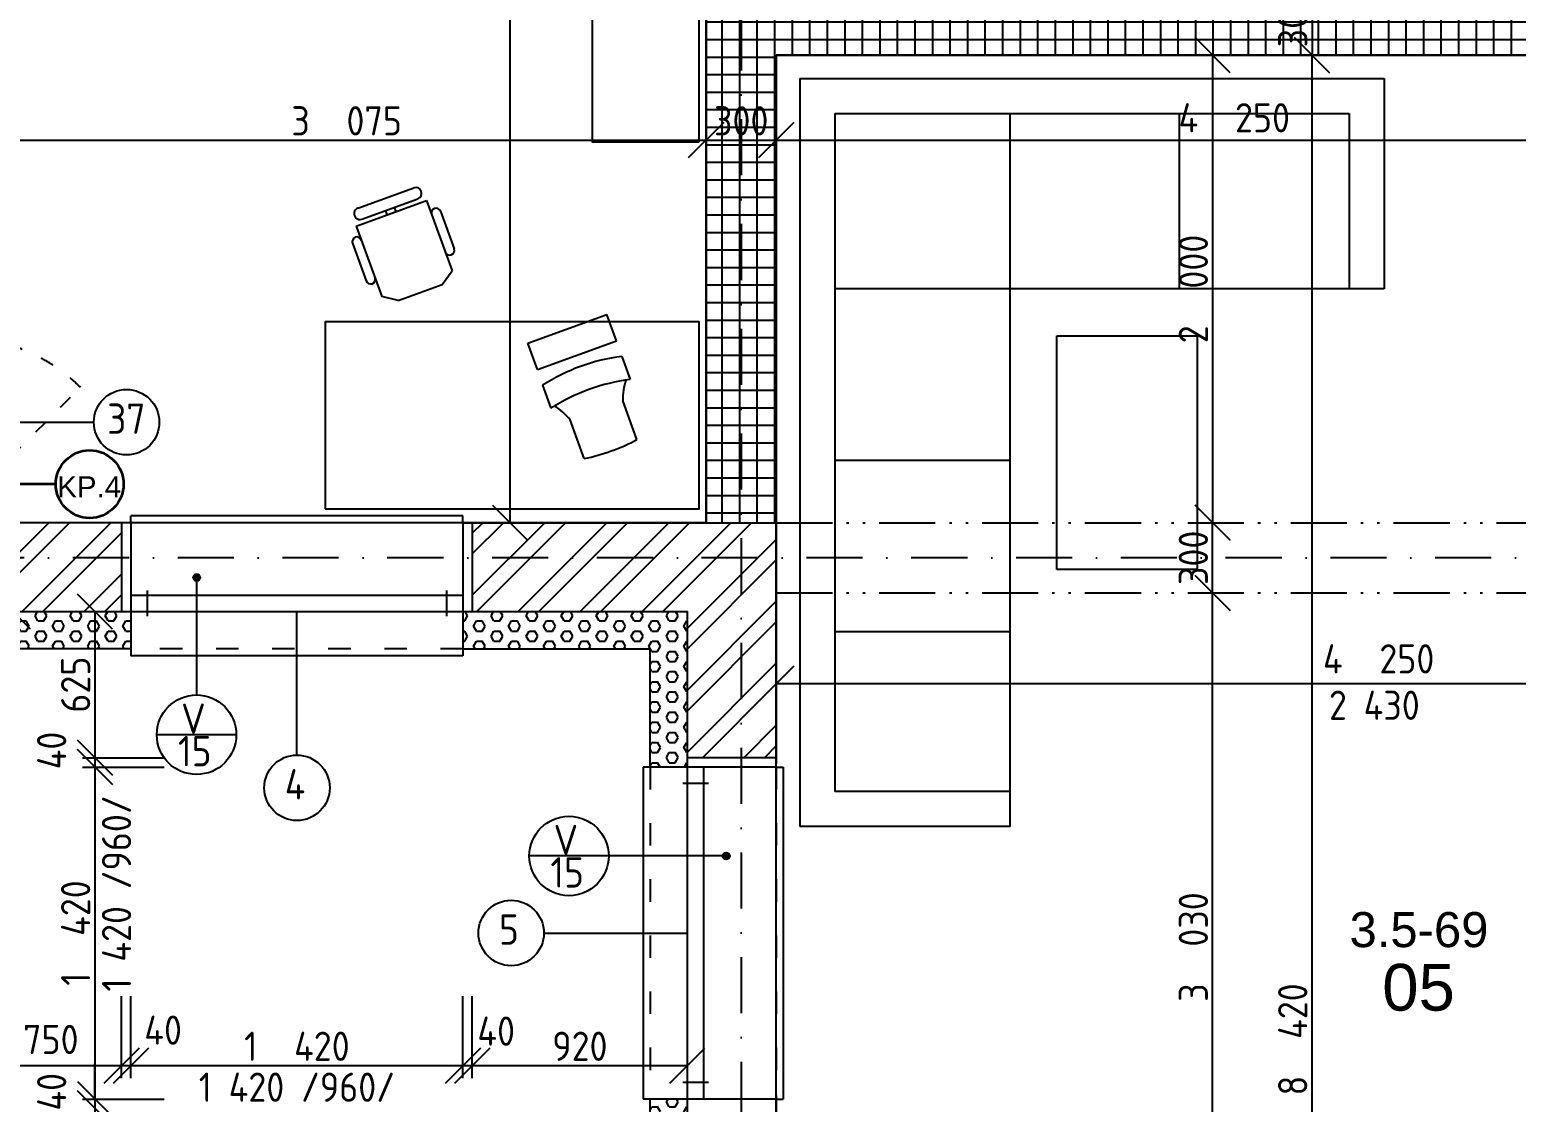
# Model space of a CAD drawing. Extents: x 4511820 to 5180432, y -1526536 to -944957.
# Drawn here: x 5139790 to 5146147, y -1125943 to -1121355 of the extents above; entities that cross this region are included whole.
import ezdxf

# ---------------------------------------------------------------- set-up
doc = ezdxf.new("R2010")
doc.units = 0
doc.header["$MEASUREMENT"] = 0
for name, pattern in [('ACAD_ISO03W100', [30, 12, -18]), ('ACAD_ISO12W100', [22, 12, -3, 0.5, -3, 0.5, -3]), ('BODKOCIARKOVANA_3', [5.6, 3, -1.3, 0, -1.3])]:
    doc.linetypes.add(name, pattern=pattern)
doc.layers.get('0').update_dxf_attribs({"linetype": 'CONTINUOUS'})
doc.layers.get('Defpoints').update_dxf_attribs({"color": 61, "linetype": 'CONTINUOUS'})
for name, color, linetype in [('KÓTY', 4, 'CONTINUOUS'), ('MÚRY', 1, 'CONTINUOUS'), ('OKNÁ', 143, 'CONTINUOUS'), ('osi', 253, 'CONTINUOUS'), ('Plochy', 41, 'CONTINUOUS'), ('POPIS', 7, 'CONTINUOUS'), ('TENKÁ', 7, 'CONTINUOUS'), ('ZARIADENIE', 47, 'CONTINUOUS'), ('ŠRAFY', 82, 'CONTINUOUS')]:
    doc.layers.add(name, color=color, linetype=linetype)
doc.layers.add('preklady', color=74, linetype='CONTINUOUS', lineweight=35)
doc.styles.add('ARIAL', font='arial.ttf')
doc.styles.add('STYLE1', font='isocp.shx')
doc.dimstyles.new('STANDARD-50', dxfattribs={"dimtxt": 125, "dimasz": 150, "dimexe": 10, "dimexo": 200, "dimgap": 20, "dimtad": 1, "dimdsep": 46, "dimlunit": 6, "dimtxsty": 'STYLE1', "dimblk1": 'OBLIQUE', "dimblk2": 'OBLIQUE', "dimsah": 1, "dimcen": 2.5, "dimse1": 1, "dimse2": 1, "dimadec": 0, "dimazin": 0, "dimtfac": 1, "dimtmove": 1, "dimatfit": 3, "dimldrblk": 'OBLIQUE', "dimfxl": 1, "dimtolj": 1, "dimtzin": 0, "dimarcsym": 0})
pattern_1 = [(45, (584112, 91563.12), (-132.5825215, 132.5825215), []), (45, (584200.39, 91563.12), (-132.5825215, 132.5825215), [])]

# ---------------------------------------------------------------- blocks, each defined once
blk = doc.blocks.new('_OBLIQUE')
at = {"color": 0, "linetype": 'ByBlock'}
blk.add_line((-0.5, -0.5), (0.5, 0.5), dxfattribs=at)
blk = doc.blocks.new('*D12574')
at = {"layer": 'Defpoints', "color": 0}
for p in [(5142602.5, -1123844.2), (5140068.5, -1124469.2), (5142602.5, -1124469.2)]:
    blk.add_point(p, dxfattribs=at)
at = {"layer": 'KÓTY', "color": 0, "lineweight": -2}
blk.add_line((5140068.5, -1123844.2), (5140068.5, -1124469.2), dxfattribs=at)
at = {"layer": 'KÓTY', "color": 0, "linetype": 'ByBlock', "lineweight": -2, "xscale": 150, "yscale": 150, "zscale": 150}
for p, rotation in [((5140068.5, -1123844.2), 90), ((5140068.5, -1124469.2), 270)]:
    blk.add_blockref('_OBLIQUE', p, dxfattribs=dict(at, rotation=rotation))
at = {"layer": 'KÓTY', "color": 0, "insert": (5139986, -1124156.7), "char_height": 125, "attachment_point": 5, "rotation": 90, "style": 'STYLE1'}
blk.add_mtext('\\A1;625', dxfattribs=at)
blk = doc.blocks.new('*D12575')
at = {"layer": 'Defpoints', "color": 0}
for p in [(5142602.5, -1124469.2), (5140068.5, -1124509.2), (5142602.5, -1124509.2)]:
    blk.add_point(p, dxfattribs=at)
at = {"layer": 'KÓTY', "color": 0, "lineweight": -2}
blk.add_line((5140068.5, -1124469.2), (5140068.5, -1124509.2), dxfattribs=at)
at = {"layer": 'KÓTY', "color": 0, "linetype": 'ByBlock', "lineweight": -2, "xscale": 150, "yscale": 150, "zscale": 150}
for p, rotation in [((5140068.5, -1124469.2), 90), ((5140068.5, -1124509.2), 270)]:
    blk.add_blockref('_OBLIQUE', p, dxfattribs=dict(at, rotation=rotation))
at = {"layer": 'KÓTY', "color": 0, "insert": (5139883.5, -1124438.4), "char_height": 125, "attachment_point": 5, "rotation": 90, "style": 'STYLE1'}
blk.add_mtext('\\A1;40', dxfattribs=at)
blk = doc.blocks.new('*D12576')
at = {"layer": 'Defpoints', "color": 0}
for p in [(5142602.5, -1124509.2), (5140068.5, -1125929.2), (5142602.5, -1125929.2)]:
    blk.add_point(p, dxfattribs=at)
at = {"layer": 'KÓTY', "color": 0, "lineweight": -2}
blk.add_line((5140068.5, -1124509.2), (5140068.5, -1125929.2), dxfattribs=at)
at = {"layer": 'KÓTY', "color": 0, "linetype": 'ByBlock', "lineweight": -2, "xscale": 150, "yscale": 150, "zscale": 150}
for p, rotation in [((5140068.5, -1124509.2), 90), ((5140068.5, -1125929.2), 270)]:
    blk.add_blockref('_OBLIQUE', p, dxfattribs=dict(at, rotation=rotation))
at = {"layer": 'KÓTY', "color": 0, "insert": (5139986, -1125219.2), "char_height": 125, "attachment_point": 5, "rotation": 90, "style": 'STYLE1'}
blk.add_mtext('\\A1;1ﾠ420', dxfattribs=at)
blk = doc.blocks.new('*D12577')
at = {"layer": 'Defpoints', "color": 0}
for p in [(5142602.5, -1125929.2), (5140068.5, -1125969.2), (5142602.5, -1125969.2)]:
    blk.add_point(p, dxfattribs=at)
at = {"layer": 'KÓTY', "color": 0, "lineweight": -2}
for p, q in [((5140068.5, -1125929.2), (5140068.5, -1125779.2)), ((5140068.5, -1125929.2), (5140068.5, -1125969.2)), ((5140068.5, -1125969.2), (5140068.5, -1126119.2))]:
    blk.add_line(p, q, dxfattribs=at)
at = {"layer": 'KÓTY', "color": 0, "linetype": 'ByBlock', "lineweight": -2, "xscale": 150, "yscale": 150, "zscale": 150}
for p, rotation in [((5140068.5, -1125929.2), 270), ((5140068.5, -1125969.2), 90)]:
    blk.add_blockref('_OBLIQUE', p, dxfattribs=dict(at, rotation=rotation))
at = {"layer": 'KÓTY', "color": 0, "insert": (5139883.5, -1125898.4), "char_height": 125, "attachment_point": 5, "rotation": 90, "style": 'STYLE1'}
blk.add_mtext('\\A1;40', dxfattribs=at)
blk = doc.blocks.new('*D12578')
at = {"layer": 'Defpoints', "color": 0}
for p in [(5142602.5, -1125969.2), (5140068.5, -1126969.2), (5142602.5, -1126969.2)]:
    blk.add_point(p, dxfattribs=at)
at = {"layer": 'KÓTY', "color": 0, "lineweight": -2}
blk.add_line((5140068.5, -1125969.2), (5140068.5, -1126969.2), dxfattribs=at)
at = {"layer": 'KÓTY', "color": 0, "linetype": 'ByBlock', "lineweight": -2, "xscale": 150, "yscale": 150, "zscale": 150}
for p, rotation in [((5140068.5, -1125969.2), 90), ((5140068.5, -1126969.2), 270)]:
    blk.add_blockref('_OBLIQUE', p, dxfattribs=dict(at, rotation=rotation))
at = {"layer": 'KÓTY', "color": 0, "insert": (5139986, -1126469.2), "char_height": 125, "attachment_point": 5, "rotation": 90, "style": 'STYLE1'}
blk.add_mtext('\\A1;1ﾠ000', dxfattribs=at)
blk = doc.blocks.new('*D12590')
at = {"layer": 'Defpoints', "color": 0}
for p in [(5139082.5, -1123844.2), (5139368.5, -1136554.2), (5142092.5, -1136554.2)]:
    blk.add_point(p, dxfattribs=at)
at = {"layer": 'KÓTY', "color": 0, "lineweight": -2}
blk.add_line((5139368.5, -1123844.2), (5139368.5, -1136554.2), dxfattribs=at)
at = {"layer": 'KÓTY', "color": 0, "linetype": 'ByBlock', "lineweight": -2, "xscale": 150, "yscale": 150, "zscale": 150}
for p, rotation in [((5139368.5, -1123844.2), 90), ((5139368.5, -1136554.2), 270)]:
    blk.add_blockref('_OBLIQUE', p, dxfattribs=dict(at, rotation=rotation))
at = {"layer": 'KÓTY', "color": 0, "insert": (5139286, -1130199.2), "char_height": 125, "attachment_point": 5, "rotation": 90, "style": 'STYLE1'}
blk.add_mtext('\\A1;12ﾠ710', dxfattribs=at)
blk = doc.blocks.new('*D12591')
at = {"layer": 'Defpoints', "color": 0}
for p in [(5142602.5, -1123844.2), (5139718.5, -1126969.2), (5142602.5, -1126969.2)]:
    blk.add_point(p, dxfattribs=at)
at = {"layer": 'KÓTY', "color": 0, "lineweight": -2}
blk.add_line((5139718.5, -1123844.2), (5139718.5, -1126969.2), dxfattribs=at)
at = {"layer": 'KÓTY', "color": 0, "linetype": 'ByBlock', "lineweight": -2, "xscale": 150, "yscale": 150, "zscale": 150}
for p, rotation in [((5139718.5, -1123844.2), 90), ((5139718.5, -1126969.2), 270)]:
    blk.add_blockref('_OBLIQUE', p, dxfattribs=dict(at, rotation=rotation))
at = {"layer": 'KÓTY', "color": 0, "insert": (5139636, -1125406.7), "char_height": 125, "attachment_point": 5, "rotation": 90, "style": 'STYLE1'}
blk.add_mtext('\\A1;3ﾠ125', dxfattribs=at)
blk = doc.blocks.new('*D12625')
at = {"layer": 'Defpoints', "color": 0}
for p in [(5109612.5, -1122298.2), (5142602.5, -1123738.2), (5142602.5, -1126486.1)]:
    blk.add_point(p, dxfattribs=at)
at = {"layer": 'KÓTY', "color": 0, "lineweight": -2}
blk.add_line((5109612.5, -1126486.1), (5142602.5, -1126486.1), dxfattribs=at)
at = {"layer": 'KÓTY', "color": 0, "linetype": 'ByBlock', "lineweight": -2, "xscale": 150, "yscale": 150, "zscale": 150, "rotation": 180}
blk.add_blockref('_OBLIQUE', (5109612.5, -1126486.1), dxfattribs=at)
at = {"layer": 'KÓTY', "color": 0, "linetype": 'ByBlock', "lineweight": -2, "xscale": 150, "yscale": 150, "zscale": 150}
blk.add_blockref('_OBLIQUE', (5142602.5, -1126486.1), dxfattribs=at)
at = {"layer": 'KÓTY', "color": 0, "insert": (5126107.5, -1126403.6), "char_height": 125, "attachment_point": 5, "style": 'STYLE1'}
blk.add_mtext('\\A1;32ﾠ990', dxfattribs=at)
blk = doc.blocks.new('*D12629')
at = {"layer": 'Defpoints', "color": 0}
for p in [(5139432.5, -1123548.2), (5142602.5, -1123738.2), (5142602.5, -1126136.1)]:
    blk.add_point(p, dxfattribs=at)
at = {"layer": 'KÓTY', "color": 0, "lineweight": -2}
blk.add_line((5139432.5, -1126136.1), (5142602.5, -1126136.1), dxfattribs=at)
at = {"layer": 'KÓTY', "color": 0, "linetype": 'ByBlock', "lineweight": -2, "xscale": 150, "yscale": 150, "zscale": 150, "rotation": 180}
blk.add_blockref('_OBLIQUE', (5139432.5, -1126136.1), dxfattribs=at)
at = {"layer": 'KÓTY', "color": 0, "linetype": 'ByBlock', "lineweight": -2, "xscale": 150, "yscale": 150, "zscale": 150}
blk.add_blockref('_OBLIQUE', (5142602.5, -1126136.1), dxfattribs=at)
at = {"layer": 'KÓTY', "color": 0, "insert": (5141017.5, -1126053.6), "char_height": 125, "attachment_point": 5, "style": 'STYLE1'}
blk.add_mtext('\\A1;3ﾠ170', dxfattribs=at)
blk = doc.blocks.new('*D12630')
at = {"layer": 'Defpoints', "color": 0}
for p in [(5139432.5, -1123548.2), (5140182.5, -1123548.2), (5140182.5, -1125786.1)]:
    blk.add_point(p, dxfattribs=at)
at = {"layer": 'KÓTY', "color": 0, "lineweight": -2}
blk.add_line((5139432.5, -1125786.1), (5140182.5, -1125786.1), dxfattribs=at)
at = {"layer": 'KÓTY', "color": 0, "linetype": 'ByBlock', "lineweight": -2, "xscale": 150, "yscale": 150, "zscale": 150, "rotation": 180}
blk.add_blockref('_OBLIQUE', (5139432.5, -1125786.1), dxfattribs=at)
at = {"layer": 'KÓTY', "color": 0, "linetype": 'ByBlock', "lineweight": -2, "xscale": 150, "yscale": 150, "zscale": 150}
blk.add_blockref('_OBLIQUE', (5140182.5, -1125786.1), dxfattribs=at)
at = {"layer": 'KÓTY', "color": 0, "insert": (5139880, -1125674.5), "char_height": 125, "attachment_point": 5, "style": 'STYLE1'}
blk.add_mtext('\\A1;750', dxfattribs=at)
blk = doc.blocks.new('*D12644')
at = {"layer": 'Defpoints', "color": 0}
for p in [(5140182.5, -1123844.2), (5140222.5, -1123844.2), (5140222.5, -1125786.1)]:
    blk.add_point(p, dxfattribs=at)
at = {"layer": 'KÓTY', "color": 0, "lineweight": -2}
blk.add_line((5140182.5, -1125786.1), (5140222.5, -1125786.1), dxfattribs=at)
at = {"layer": 'KÓTY', "color": 0, "linetype": 'ByBlock', "lineweight": -2, "xscale": 150, "yscale": 150, "zscale": 150, "rotation": 180}
blk.add_blockref('_OBLIQUE', (5140182.5, -1125786.1), dxfattribs=at)
at = {"layer": 'KÓTY', "color": 0, "linetype": 'ByBlock', "lineweight": -2, "xscale": 150, "yscale": 150, "zscale": 150}
blk.add_blockref('_OBLIQUE', (5140222.5, -1125786.1), dxfattribs=at)
at = {"layer": 'KÓTY', "color": 0, "insert": (5140360, -1125634.5), "char_height": 125, "attachment_point": 5, "style": 'STYLE1'}
blk.add_mtext('\\A1;40', dxfattribs=at)
blk = doc.blocks.new('*D12645')
at = {"layer": 'Defpoints', "color": 0}
for p in [(5140222.5, -1123844.2), (5141642.5, -1123844.2), (5141642.5, -1125786.1)]:
    blk.add_point(p, dxfattribs=at)
at = {"layer": 'KÓTY', "color": 0, "lineweight": -2}
blk.add_line((5140222.5, -1125786.1), (5141642.5, -1125786.1), dxfattribs=at)
at = {"layer": 'KÓTY', "color": 0, "linetype": 'ByBlock', "lineweight": -2, "xscale": 150, "yscale": 150, "zscale": 150, "rotation": 180}
blk.add_blockref('_OBLIQUE', (5140222.5, -1125786.1), dxfattribs=at)
at = {"layer": 'KÓTY', "color": 0, "linetype": 'ByBlock', "lineweight": -2, "xscale": 150, "yscale": 150, "zscale": 150}
blk.add_blockref('_OBLIQUE', (5141642.5, -1125786.1), dxfattribs=at)
at = {"layer": 'KÓTY', "color": 0, "insert": (5140932.5, -1125703.6), "char_height": 125, "attachment_point": 5, "style": 'STYLE1'}
blk.add_mtext('\\A1;1ﾠ420', dxfattribs=at)
blk = doc.blocks.new('*D12646')
at = {"layer": 'Defpoints', "color": 0}
for p in [(5141642.5, -1123844.2), (5141682.5, -1123844.2), (5141682.5, -1125786.1)]:
    blk.add_point(p, dxfattribs=at)
at = {"layer": 'KÓTY', "color": 0, "lineweight": -2}
blk.add_line((5141642.5, -1125786.1), (5141682.5, -1125786.1), dxfattribs=at)
at = {"layer": 'KÓTY', "color": 0, "linetype": 'ByBlock', "lineweight": -2, "xscale": 150, "yscale": 150, "zscale": 150, "rotation": 180}
blk.add_blockref('_OBLIQUE', (5141642.5, -1125786.1), dxfattribs=at)
at = {"layer": 'KÓTY', "color": 0, "linetype": 'ByBlock', "lineweight": -2, "xscale": 150, "yscale": 150, "zscale": 150}
blk.add_blockref('_OBLIQUE', (5141682.5, -1125786.1), dxfattribs=at)
at = {"layer": 'KÓTY', "color": 0, "insert": (5141784.5, -1125639), "char_height": 125, "attachment_point": 5, "style": 'STYLE1'}
blk.add_mtext('\\A1;40', dxfattribs=at)
blk = doc.blocks.new('*D12647')
at = {"layer": 'Defpoints', "color": 0}
for p in [(5141682.5, -1123844.2), (5142602.5, -1123844.2), (5142602.5, -1125786.1)]:
    blk.add_point(p, dxfattribs=at)
at = {"layer": 'KÓTY', "color": 0, "lineweight": -2}
blk.add_line((5141682.5, -1125786.1), (5142602.5, -1125786.1), dxfattribs=at)
at = {"layer": 'KÓTY', "color": 0, "linetype": 'ByBlock', "lineweight": -2, "xscale": 150, "yscale": 150, "zscale": 150, "rotation": 180}
blk.add_blockref('_OBLIQUE', (5141682.5, -1125786.1), dxfattribs=at)
at = {"layer": 'KÓTY', "color": 0, "linetype": 'ByBlock', "lineweight": -2, "xscale": 150, "yscale": 150, "zscale": 150}
blk.add_blockref('_OBLIQUE', (5142602.5, -1125786.1), dxfattribs=at)
at = {"layer": 'KÓTY', "color": 0, "insert": (5142142.5, -1125703.6), "char_height": 125, "attachment_point": 5, "style": 'STYLE1'}
blk.add_mtext('\\A1;920', dxfattribs=at)
blk = doc.blocks.new('sedacka rok 5')
at = {"layer": 'ZARIADENIE', "color": 30, "ltscale": 0.25}
for p, q in [((4452479, -1340180.2), (4452479, -1342480.2)), ((4452479, -1340180.2), (4453379, -1340180.2)), ((4453379, -1343380.2), (4453379, -1340180.2)), ((4452479, -1340330.2), (4453229, -1340330.2)), ((4453229, -1343230.2), (4453229, -1340330.2)), ((4452479, -1341013.5), (4453229, -1341013.5)), ((4452479, -1341746.9), (4453229, -1341746.9)), ((4450879, -1342480.2), (4452479, -1342480.2)), ((4450879, -1343380.2), (4450879, -1342480.2)), ((4451029, -1343230.2), (4451029, -1342480.2)), ((4451754, -1342480.2), (4451754, -1343230.2)), ((4452479, -1342480.2), (4453229, -1342480.2)), ((4452479, -1342480.2), (4452479, -1343230.2)), ((4453229, -1343230.2), (4451029, -1343230.2)), ((4453379, -1343380.2), (4450879, -1343380.2))]:
    blk.add_line(p, q, dxfattribs=at)
blk = doc.blocks.new('konf stol')
at = {"layer": 'ZARIADENIE', "color": 45, "ltscale": 0.25}
for p, q in [((4451679, -1342280.2), (4451679, -1341280.2)), ((4451679, -1341280.2), (4452279, -1341280.2)), ((4452279, -1341280.2), (4452279, -1342280.2)), ((4452279, -1342280.2), (4451679, -1342280.2))]:
    blk.add_line(p, q, dxfattribs=at)
blk = doc.blocks.new('*D17783')
at = {"layer": 'Defpoints', "color": 0}
for p in [(5142682.5, -1121827.5), (5139607.5, -1122214.2), (5142682.5, -1122214.2)]:
    blk.add_point(p, dxfattribs=at)
at = {"layer": 'KÓTY', "color": 0, "lineweight": -2}
blk.add_line((5139607.5, -1121827.5), (5142682.5, -1121827.5), dxfattribs=at)
at = {"layer": 'KÓTY', "color": 0, "linetype": 'ByBlock', "lineweight": -2, "xscale": 150, "yscale": 150, "zscale": 150, "rotation": 180}
blk.add_blockref('_OBLIQUE', (5139607.5, -1121827.5), dxfattribs=at)
at = {"layer": 'KÓTY', "color": 0, "linetype": 'ByBlock', "lineweight": -2, "xscale": 150, "yscale": 150, "zscale": 150}
blk.add_blockref('_OBLIQUE', (5142682.5, -1121827.5), dxfattribs=at)
at = {"layer": 'KÓTY', "color": 0, "insert": (5141145, -1121745), "char_height": 125, "attachment_point": 5, "style": 'STYLE1'}
blk.add_mtext('\\A1;3ﾠ075', dxfattribs=at)
blk = doc.blocks.new('*D17784')
at = {"layer": 'Defpoints', "color": 0}
for p in [(5142982.5, -1121827.5), (5142682.5, -1122214.2), (5142982.5, -1122214.2)]:
    blk.add_point(p, dxfattribs=at)
at = {"layer": 'KÓTY', "color": 0, "lineweight": -2}
blk.add_line((5142682.5, -1121827.5), (5142982.5, -1121827.5), dxfattribs=at)
at = {"layer": 'KÓTY', "color": 0, "linetype": 'ByBlock', "lineweight": -2, "xscale": 150, "yscale": 150, "zscale": 150, "rotation": 180}
blk.add_blockref('_OBLIQUE', (5142682.5, -1121827.5), dxfattribs=at)
at = {"layer": 'KÓTY', "color": 0, "linetype": 'ByBlock', "lineweight": -2, "xscale": 150, "yscale": 150, "zscale": 150}
blk.add_blockref('_OBLIQUE', (5142982.5, -1121827.5), dxfattribs=at)
at = {"layer": 'KÓTY', "color": 0, "insert": (5142832.5, -1121745), "char_height": 125, "attachment_point": 5, "style": 'STYLE1'}
blk.add_mtext('\\A1;300', dxfattribs=at)
blk = doc.blocks.new('*D17785')
at = {"layer": 'Defpoints', "color": 0}
for p in [(5147232.5, -1121827.5), (5142982.5, -1122214.2), (5147232.5, -1122214.2)]:
    blk.add_point(p, dxfattribs=at)
at = {"layer": 'KÓTY', "color": 0, "lineweight": -2}
blk.add_line((5142982.5, -1121827.5), (5147232.5, -1121827.5), dxfattribs=at)
at = {"layer": 'KÓTY', "color": 0, "linetype": 'ByBlock', "lineweight": -2, "xscale": 150, "yscale": 150, "zscale": 150, "rotation": 180}
blk.add_blockref('_OBLIQUE', (5142982.5, -1121827.5), dxfattribs=at)
at = {"layer": 'KÓTY', "color": 0, "linetype": 'ByBlock', "lineweight": -2, "xscale": 150, "yscale": 150, "zscale": 150}
blk.add_blockref('_OBLIQUE', (5147232.5, -1121827.5), dxfattribs=at)
at = {"layer": 'KÓTY', "color": 0, "insert": (5144941, -1121732), "char_height": 125, "attachment_point": 5, "style": 'STYLE1'}
blk.add_mtext('\\A1;4ﾠ250', dxfattribs=at)
blk = doc.blocks.new('*D18057')
at = {"layer": 'Defpoints', "color": 0}
for p in [(5142682.5, -1118174.2), (5141843.5, -1123464.2), (5142682.5, -1123464.2)]:
    blk.add_point(p, dxfattribs=at)
at = {"layer": 'KÓTY', "color": 0, "lineweight": -2}
blk.add_line((5141843.5, -1118174.2), (5141843.5, -1123464.2), dxfattribs=at)
at = {"layer": 'KÓTY', "color": 0, "linetype": 'ByBlock', "lineweight": -2, "xscale": 150, "yscale": 150, "zscale": 150}
for p, rotation in [((5141843.5, -1118174.2), 90), ((5141843.5, -1123464.2), 270)]:
    blk.add_blockref('_OBLIQUE', p, dxfattribs=dict(at, rotation=rotation))
at = {"layer": 'KÓTY', "color": 0, "insert": (5141761, -1120819.2), "char_height": 125, "attachment_point": 5, "rotation": 90, "style": 'STYLE1'}
blk.add_mtext('\\A1;5ﾠ290', dxfattribs=at)
blk = doc.blocks.new('*D18065')
at = {"layer": 'Defpoints', "color": 0}
for p in [(5145273.5, -1121464.2), (5145273.5, -1121464.2), (5145273.5, -1129884.2)]:
    blk.add_point(p, dxfattribs=at)
at = {"layer": 'KÓTY', "color": 0, "lineweight": -2}
blk.add_line((5145273.5, -1129884.2), (5145273.5, -1121464.2), dxfattribs=at)
at = {"layer": 'KÓTY', "color": 0, "linetype": 'ByBlock', "lineweight": -2, "xscale": 150, "yscale": 150, "zscale": 150}
for p, rotation in [((5145273.5, -1121464.2), 90), ((5145273.5, -1129884.2), 270)]:
    blk.add_blockref('_OBLIQUE', p, dxfattribs=dict(at, rotation=rotation))
at = {"layer": 'KÓTY', "color": 0, "insert": (5145191, -1125674.2), "char_height": 125, "attachment_point": 5, "rotation": 90, "style": 'STYLE1'}
blk.add_mtext('\\A1;8ﾠ420', dxfattribs=at)
blk = doc.blocks.new('*D18068')
at = {"layer": 'Defpoints', "color": 0}
for p in [(5145273.5, -1121164.2), (5145273.5, -1121464.2), (5145273.5, -1121464.2)]:
    blk.add_point(p, dxfattribs=at)
at = {"layer": 'KÓTY', "color": 0, "lineweight": -2}
blk.add_line((5145273.5, -1121164.2), (5145273.5, -1121464.2), dxfattribs=at)
at = {"layer": 'KÓTY', "color": 0, "linetype": 'ByBlock', "lineweight": -2, "xscale": 150, "yscale": 150, "zscale": 150}
for p, rotation in [((5145273.5, -1121164.2), 90), ((5145273.5, -1121464.2), 270)]:
    blk.add_blockref('_OBLIQUE', p, dxfattribs=dict(at, rotation=rotation))
at = {"layer": 'KÓTY', "color": 0, "insert": (5145191, -1121314.2), "char_height": 125, "attachment_point": 5, "rotation": 90, "style": 'STYLE1'}
blk.add_mtext('\\A1;300', dxfattribs=at)
blk = doc.blocks.new('*D18084')
at = {"layer": 'Defpoints', "color": 0}
for p in [(5144217.5, -1123764.2), (5144848.5, -1123764.2), (5144217.5, -1126794.2)]:
    blk.add_point(p, dxfattribs=at)
at = {"layer": 'KÓTY', "color": 0, "lineweight": -2}
blk.add_line((5144848.5, -1126794.2), (5144848.5, -1123764.2), dxfattribs=at)
at = {"layer": 'KÓTY', "color": 0, "linetype": 'ByBlock', "lineweight": -2, "xscale": 150, "yscale": 150, "zscale": 150}
for p, rotation in [((5144848.5, -1123764.2), 90), ((5144848.5, -1126794.2), 270)]:
    blk.add_blockref('_OBLIQUE', p, dxfattribs=dict(at, rotation=rotation))
at = {"layer": 'KÓTY', "color": 0, "insert": (5144766, -1125279.2), "char_height": 125, "attachment_point": 5, "rotation": 90, "style": 'STYLE1'}
blk.add_mtext('\\A1;3ﾠ030', dxfattribs=at)
blk = doc.blocks.new('*D18085')
at = {"layer": 'Defpoints', "color": 0}
for p in [(5144848.5, -1123464.2), (5144848.5, -1123464.2), (5144848.5, -1123764.2)]:
    blk.add_point(p, dxfattribs=at)
at = {"layer": 'KÓTY', "color": 0, "lineweight": -2}
blk.add_line((5144848.5, -1123764.2), (5144848.5, -1123464.2), dxfattribs=at)
at = {"layer": 'KÓTY', "color": 0, "linetype": 'ByBlock', "lineweight": -2, "xscale": 150, "yscale": 150, "zscale": 150}
for p, rotation in [((5144848.5, -1123464.2), 90), ((5144848.5, -1123764.2), 270)]:
    blk.add_blockref('_OBLIQUE', p, dxfattribs=dict(at, rotation=rotation))
at = {"layer": 'KÓTY', "color": 0, "insert": (5144766, -1123614.2), "char_height": 125, "attachment_point": 5, "rotation": 90, "style": 'STYLE1'}
blk.add_mtext('\\A1;300', dxfattribs=at)
blk = doc.blocks.new('*D18086')
at = {"layer": 'Defpoints', "color": 0}
for p in [(5142982.5, -1121464.2), (5142982.5, -1123464.2), (5144848.5, -1123464.2)]:
    blk.add_point(p, dxfattribs=at)
at = {"layer": 'KÓTY', "color": 0, "lineweight": -2}
blk.add_line((5144848.5, -1121464.2), (5144848.5, -1123464.2), dxfattribs=at)
at = {"layer": 'KÓTY', "color": 0, "linetype": 'ByBlock', "lineweight": -2, "xscale": 150, "yscale": 150, "zscale": 150}
for p, rotation in [((5144848.5, -1121464.2), 90), ((5144848.5, -1123464.2), 270)]:
    blk.add_blockref('_OBLIQUE', p, dxfattribs=dict(at, rotation=rotation))
at = {"layer": 'KÓTY', "color": 0, "insert": (5144766, -1122464.2), "char_height": 125, "attachment_point": 5, "rotation": 90, "style": 'STYLE1'}
blk.add_mtext('\\A1;2ﾠ000', dxfattribs=at)
blk = doc.blocks.new('*D18210')
at = {"layer": 'Defpoints', "color": 0}
for p in [(5142982.5, -1123764.2), (5147232.5, -1123764.2), (5147232.5, -1124152.5)]:
    blk.add_point(p, dxfattribs=at)
at = {"layer": 'KÓTY', "color": 0, "lineweight": -2}
blk.add_line((5142982.5, -1124152.5), (5147232.5, -1124152.5), dxfattribs=at)
at = {"layer": 'KÓTY', "color": 0, "linetype": 'ByBlock', "lineweight": -2, "xscale": 150, "yscale": 150, "zscale": 150, "rotation": 180}
blk.add_blockref('_OBLIQUE', (5142982.5, -1124152.5), dxfattribs=at)
at = {"layer": 'KÓTY', "color": 0, "linetype": 'ByBlock', "lineweight": -2, "xscale": 150, "yscale": 150, "zscale": 150}
blk.add_blockref('_OBLIQUE', (5147232.5, -1124152.5), dxfattribs=at)
at = {"layer": 'KÓTY', "color": 0, "insert": (5145558.5, -1124046.5), "char_height": 125, "attachment_point": 5, "style": 'STYLE1'}
blk.add_mtext('\\A1;4ﾠ250', dxfattribs=at)

msp = doc.modelspace()

# ---------------------------------------------------------------- hatches: boundary and pattern name
at = {"layer": 'TENKÁ'}
h = msp.add_hatch(color=256, dxfattribs=at)
h.dxf.hatch_style = 1
h.paths.add_polyline_path([(5140503.234, -1123713.518, 2.41421356), (5140488.234, -1123698.518, 0.41421356)])
h = msp.add_hatch(color=256, dxfattribs=at)
h.dxf.hatch_style = 1
h.paths.add_polyline_path([(5142753.315, -1124889.653, 2.41421356), (5142768.315, -1124874.653, 0.41421356)])
at = {"layer": 'ŠRAFY', "ltscale": 0.25}
h = msp.add_hatch(dxfattribs=at)
h.set_pattern_fill('ANSI37', color=256, scale=600, angle=45)
h.set_pattern_definition([(90, (-3307273.674, 668852.734), (-75, 1e-14), []), (180, (-3307273.674, 668852.734), (-1e-14, -75), [])])
h.paths.add_polyline_path([(5147482.5, -1121279.191), (5147482.5, -1121164.191), (5146212.5, -1121164.191), (5146097.5, -1121164.191), (5145097.5, -1121164.191), (5144982.5, -1121164.191), (5142982.5, -1121164.191), (5142982.5, -1119429.191), (5142982.5, -1119314.191), (5142982.5, -1118304.191), (5142982.5, -1118164.191), (5142982.5, -1110544.191), (5142682.5, -1110544.191), (5142682.5, -1114579.191), (5142682.5, -1114694.191), (5142682.5, -1115694.191), (5142682.5, -1115809.191), (5142682.5, -1118059.191), (5142682.5, -1118174.191), (5142682.5, -1123464.191), (5142982.5, -1123464.191), (5142982.5, -1121464.191), (5147232.5, -1121464.191), (5147482.5, -1121464.191)])
at = {"layer": 'ŠRAFY'}
h = msp.add_hatch(dxfattribs=at)
h.set_pattern_fill('HEX', color=256, scale=200)
h.paths.add_polyline_path([(5139432.5, -1124004.191), (5139482.5, -1124004.191), (5140222.5, -1124004.191), (5140222.5, -1123844.191), (5140182.5, -1123844.191), (5139432.5, -1123844.191), (5139432.5, -1123464.191), (5139232.5, -1123464.191), (5139232.5, -1124004.191)])
h = msp.add_hatch(dxfattribs=at)
h.set_pattern_fill('ANSI32', color=256, scale=500)
h.set_pattern_definition(pattern_1)
h.paths.add_polyline_path([(5139607.5, -1123464.191), (5139502.5, -1123464.191), (5139432.5, -1123464.191), (5139432.5, -1123844.191), (5140182.5, -1123844.191), (5140182.5, -1123464.191)])
h = msp.add_hatch(dxfattribs=at)
h.set_pattern_fill('ANSI32', color=256, scale=500)
h.set_pattern_definition(pattern_1)
h.paths.add_polyline_path([(5142602.5, -1124469.191), (5142982.5, -1124469.191), (5142982.5, -1123764.191), (5142982.5, -1123464.191), (5142682.5, -1123464.191), (5141682.5, -1123464.191), (5141682.5, -1123844.191), (5142602.5, -1123844.191)])
h = msp.add_hatch(dxfattribs=at)
h.set_pattern_fill('HEX', color=256, scale=200)
h.paths.add_polyline_path([(5142602.5, -1123844.191), (5141682.5, -1123844.191), (5141642.5, -1123844.191), (5141642.5, -1124004.191), (5142442.5, -1124004.191), (5142442.5, -1124509.191), (5142602.5, -1124509.191), (5142602.5, -1124469.191)])
h = msp.add_hatch(dxfattribs=at)
h.set_pattern_fill('HEX', color=256, scale=200)
h.paths.add_polyline_path([(5142442.5, -1125929.191), (5142442.5, -1126919.191), (5142442.5, -1126969.191), (5142442.5, -1127169.191), (5142982.5, -1127169.191), (5142982.5, -1126969.191), (5142602.5, -1126969.191), (5142602.5, -1125969.191), (5142602.5, -1125929.191)])

# ---------------------------------------------------------------- linework, layer by layer
at = {"layer": 'KÓTY', "ltscale": 25}
for p, q in [((5140015.097, -1124469.191), (5140365.097, -1124469.191)), ((5140015.097, -1124509.191), (5140365.097, -1124509.191)), ((5140182.5, -1125839.549), (5140182.5, -1125489.549)), ((5140222.5, -1125839.549), (5140222.5, -1125489.549)), ((5141642.5, -1125839.549), (5141642.5, -1125489.549)), ((5141682.5, -1125839.549), (5141682.5, -1125489.549)), ((5140015.097, -1125929.191), (5140365.097, -1125929.191))]:
    msp.add_line(p, q, dxfattribs=at)
at = {"layer": 'MÚRY'}
for p, q in [((5142682.5, -1123464.191), (5142682.5, -1118174.191)), ((5142982.5, -1121464.191), (5142982.5, -1124494.191)), ((5147232.5, -1121464.191), (5142982.5, -1121464.191)), ((5140222.5, -1123464.191), (5139232.5, -1123464.191)), ((5140222.5, -1123464.191), (5140222.5, -1124004.191)), ((5141642.5, -1123464.191), (5141642.5, -1124004.191)), ((5141642.5, -1123464.191), (5142682.5, -1123464.191)), ((5142982.5, -1124509.191), (5142982.5, -1123764.191)), ((5140222.5, -1124004.191), (5139232.5, -1124004.191)), ((5141642.5, -1124004.191), (5142442.5, -1124004.191)), ((5142442.5, -1124509.191), (5142442.5, -1124004.191)), ((5142982.5, -1124509.191), (5142442.5, -1124509.191)), ((5142442.5, -1127169.191), (5142442.5, -1125929.191)), ((5142982.5, -1125929.191), (5142442.5, -1125929.191)), ((5142982.5, -1125914.191), (5142982.5, -1126769.191)), ((5142982.5, -1127169.191), (5142982.5, -1125914.191))]:
    msp.add_line(p, q, dxfattribs=at)
at = {"layer": 'OKNÁ', "linetype": 'ACAD_ISO03W100', "ltscale": 5}
msp.add_line((5139497.5, -1123394.191), (5140006.617, -1122885.075), dxfattribs=at)
at = {"layer": 'OKNÁ', "ltscale": 0.25}
for p, q in [((5139113.146, -1123034.191), (5140063.909, -1123034.191)), ((5140222.5, -1123774.191), (5141642.5, -1123774.191)), ((5140292.5, -1123754.191), (5140292.5, -1123864.191)), ((5140292.5, -1123754.191), (5140292.5, -1123864.191)), ((5141572.5, -1123754.191), (5141572.5, -1123864.191)), ((5141572.5, -1123754.191), (5141572.5, -1123864.191)), ((5140222.5, -1123844.191), (5141642.5, -1123844.191)), ((5140932.5, -1124458.045), (5140932.5, -1123844.191)), ((5142602.5, -1125929.191), (5142602.5, -1124509.191)), ((5142672.5, -1125929.191), (5142672.5, -1124509.191)), ((5142692.5, -1124579.191), (5142582.5, -1124579.191)), ((5142692.5, -1124579.191), (5142582.5, -1124579.191)), ((5141988.646, -1125219.191), (5142602.5, -1125219.191)), ((5142692.5, -1125859.191), (5142582.5, -1125859.191)), ((5142692.5, -1125859.191), (5142582.5, -1125859.191))]:
    msp.add_line(p, q, dxfattribs=at)
for centre in [(5140203.909, -1123034.191), (5140932.5, -1124598.045), (5141848.646, -1125219.191)]:
    msp.add_circle(centre, 140, dxfattribs=at)
at = {"layer": 'OKNÁ', "linetype": 'ACAD_ISO03W100', "ltscale": 5}
msp.add_arc((5139497.5, -1123394.191), 720, 45, 90, dxfattribs=at)
at = {"layer": 'osi', "linetype": 'BODKOCIARKOVANA_3', "ltscale": 80}
for p, q in [((5142832.5, -1109191.097), (5142832.5, -1141119)), ((5157242.5, -1123614.191), (5093572.5, -1123614.191))]:
    msp.add_line(p, q, dxfattribs=at)
at = {"layer": 'Plochy'}
for points in [[(5136342.5, -1116384.191), (5139492.5, -1116384.191), (5139492.5, -1119059.191), (5139607.5, -1119059.191), (5139607.5, -1118174.191), (5142682.5, -1118174.191), (5142682.5, -1123464.191), (5139607.5, -1123464.191), (5139607.5, -1120979.191), (5139492.5, -1120979.191), (5139492.5, -1122229.191), (5136342.5, -1122229.191)], [(5142982.5, -1121464.191), (5147232.5, -1121464.191), (5147232.5, -1126769.191), (5147072.5, -1126769.191), (5147072.5, -1126884.191), (5147797.5, -1126884.191), (5147797.5, -1129284.191), (5147172.5, -1129284.191), (5147172.5, -1129884.191), (5144217.5, -1129884.191), (5144217.5, -1126794.191), (5142982.5, -1126794.191)]]:
    msp.add_lwpolyline(points, close=True, dxfattribs=at)
at = {"layer": 'preklady'}
msp.add_line((5139901, -1123299.191), (5139489.191, -1123299.191), dxfattribs=at)
at = {"layer": 'preklady', "ltscale": 0.25}
msp.add_circle((5140046, -1123299.191), 145, dxfattribs=at)
at = {"layer": 'TENKÁ', "ltscale": 0.25}
for p, q in [((5141642.5, -1123434.191), (5140222.5, -1123434.191)), ((5140222.5, -1123464.191), (5140222.5, -1123434.191)), ((5141642.5, -1123464.191), (5141642.5, -1123434.191)), ((5140503.234, -1123698.518), (5140503.234, -1124200.921)), ((5140222.5, -1124004.191), (5140222.5, -1124034.191)), ((5141642.5, -1124004.191), (5141642.5, -1124034.191)), ((5141642.5, -1124034.191), (5140222.5, -1124034.191)), ((5140673.234, -1124370.921), (5140333.234, -1124370.921)), ((5142412.5, -1124509.191), (5142412.5, -1125929.191)), ((5142442.5, -1124509.191), (5142412.5, -1124509.191)), ((5142982.5, -1124509.191), (5143012.5, -1124509.191)), ((5143012.5, -1124509.191), (5143012.5, -1125929.191)), ((5142265.912, -1124889.653), (5141925.912, -1124889.653)), ((5142768.315, -1124889.653), (5142265.912, -1124889.653)), ((5142442.5, -1125929.191), (5142412.5, -1125929.191)), ((5142982.5, -1125929.191), (5143012.5, -1125929.191))]:
    msp.add_line(p, q, dxfattribs=at)
at = {"layer": 'TENKÁ'}
for p, q in [((5140182.5, -1123464.191), (5140182.5, -1123844.191)), ((5141682.5, -1123464.191), (5141682.5, -1123844.191)), ((5142682.5, -1123464.191), (5142982.5, -1123464.191)), ((5139432.5, -1123844.191), (5140222.5, -1123844.191)), ((5141642.5, -1123844.191), (5142602.5, -1123844.191)), ((5142602.5, -1124509.191), (5142602.5, -1123844.191)), ((5142982.5, -1124469.191), (5142602.5, -1124469.191)), ((5142602.5, -1126969.191), (5142602.5, -1125929.191))]:
    msp.add_line(p, q, dxfattribs=at)
at = {"layer": 'TENKÁ', "linetype": 'ACAD_ISO03W100', "ltscale": 8}
for p, q in [((5141642.5, -1123464.191), (5140222.5, -1123464.191)), ((5141642.5, -1124004.191), (5140222.5, -1124004.191)), ((5142442.5, -1124509.191), (5142442.5, -1125929.191)), ((5142982.5, -1124509.191), (5142982.5, -1125929.191))]:
    msp.add_line(p, q, dxfattribs=at)
at = {"layer": 'TENKÁ', "linetype": 'ACAD_ISO12W100', "ltscale": 20}
for p, q in [((5142982.5, -1123464.191), (5147232.5, -1123464.191)), ((5142982.5, -1123764.191), (5147232.5, -1123764.191))]:
    msp.add_line(p, q, dxfattribs=at)
at = {"layer": 'TENKÁ'}
for centre in [(5140503.234, -1123698.518), (5142768.315, -1124889.653)]:
    msp.add_circle(centre, 15, dxfattribs=at)
at = {"layer": 'TENKÁ', "ltscale": 0.25}
for centre in [(5140503.234, -1124370.921), (5142095.912, -1124889.653)]:
    msp.add_circle(centre, 170, dxfattribs=at)
at = {"layer": 'ZARIADENIE', "color": 33, "ltscale": 0.25}
for p, q in [((5141192.892, -1122118.319), (5141431.963, -1122031.304)), ((5141186.018, -1122195.313), (5141486.72, -1122085.867)), ((5141209.993, -1122165.303), (5141449.064, -1122078.289)), ((5141348.322, -1122114.956), (5141355.163, -1122133.749)), ((5141486.72, -1122085.867), (5141596.166, -1122386.568)), ((5141310.735, -1122128.636), (5141317.575, -1122147.43)), ((5141546.047, -1122131.914), (5141604.632, -1122292.874)), ((5141186.018, -1122195.313), (5141295.465, -1122496.015)), ((5141170.17, -1122268.722), (5141228.755, -1122429.682)), ((5141553.466, -1122444.677), (5141596.166, -1122386.568)), ((5141365.527, -1122513.081), (5141295.465, -1122496.015)), ((5141365.527, -1122513.081), (5141553.466, -1122444.677))]:
    msp.add_line(p, q, dxfattribs=at)
at = {"layer": 'ZARIADENIE', "color": 8, "ltscale": 0.25}
for p, q in [((5141919.842, -1122696.579), (5142258.131, -1122573.452)), ((5142299.174, -1122686.215), (5142258.131, -1122573.452)), ((5141960.884, -1122809.342), (5141919.842, -1122696.579)), ((5141960.884, -1122809.342), (5142299.174, -1122686.215)), ((5142321.242, -1122752.894), (5142357.081, -1122851.362)), ((5141982.952, -1122876.021), (5142018.792, -1122974.489)), ((5142386.606, -1123107.908), (5142326.086, -1122941.63)), ((5142161.08, -1123189.993), (5142100.559, -1123023.715))]:
    msp.add_line(p, q, dxfattribs=at)
at = {"layer": 'ZARIADENIE', "color": 45, "ltscale": 0.25}
msp.add_lwpolyline([(5142652.5, -1121834.191), (5142652.5, -1120234.191), (5142194.733, -1120234.191), (5142194.733, -1121834.191)], close=True, dxfattribs=at)
at = {"layer": 'ZARIADENIE'}
msp.add_lwpolyline([(5141052.5, -1123404.191), (5142652.5, -1123404.191), (5142652.5, -1122604.191), (5141052.5, -1122604.191)], close=True, dxfattribs=at)
at = {"layer": 'ZARIADENIE', "color": 33, "ltscale": 0.25}
for centre, radius, start, end in [((5141440.514, -1122054.796), 25, 290, 110), ((5141201.442, -1122141.811), 25, 110, 290), ((5141527.253, -1122138.755), 20, 20, 200), ((5141188.964, -1122261.882), 20, 20, 200), ((5141585.838, -1122299.715), 20, 200, 20), ((5141247.548, -1122422.842), 20, 200, 20)]:
    msp.add_arc(centre, radius, start, end, dxfattribs=at)
at = {"layer": 'ZARIADENIE', "color": 8, "ltscale": 0.25}
for centre, radius, start, end in [((5142425.713, -1123566.211), 820, 97.3196165, 122.6803835), ((5142461.553, -1123664.68), 820, 97.3196165, 122.6803835), ((5142596.232, -1122937.457), 270.179, 161.9719024, 180.8849629), ((5141890.933, -1123194.165), 270.179, 39.1150371, 58.0280975), ((5141996.405, -1122386.698), 820, 281.5850319, 298.4149681)]:
    msp.add_arc(centre, radius, start, end, dxfattribs=at)

# ---------------------------------------------------------------- block references
at = {"layer": 'ZARIADENIE', "rotation": 180.0000000005928}
for name in ['sedacka rok 5', 'konf stol']:
    msp.add_blockref(name, (9596461.5, -2464944.383), dxfattribs=at)

# ---------------------------------------------------------------- texts
at = {"layer": 'KÓTY', "char_height": 125, "attachment_point": 5, "style": 'STYLE1'}
for s, insert in [('\\A1;2 430', (5145540.13, -1124244.957)), ('\\A1;1 420 /960/', (5140932.5, -1125878.604))]:
    msp.add_mtext(s, dxfattribs=dict(at, insert=insert))
at = {"layer": 'KÓTY', "insert": (5140160.957, -1125049.691), "char_height": 125, "attachment_point": 5, "rotation": 90, "style": 'STYLE1'}
msp.add_mtext('\\A1;1 420 /960/', dxfattribs=at)
at = {"layer": 'POPIS', "lineweight": 40, "ltscale": 0.25, "style": 'ARIAL'}
for s, height, p in [('3.5-69', 150, (5145433.911, -1125279.579)), ('05', 200, (5145573.811, -1125551.169))]:
    msp.add_text(s, height=height, dxfattribs=at).set_placement(p)
at = {"layer": 'preklady', "linetype": 'Continuous', "lineweight": 20, "style": 'ARIAL'}
msp.add_text('KP.4', height=90, dxfattribs=at).set_placement((5139907.736, -1123355.448))
at = {"layer": 'TENKÁ', "style": 'STYLE1'}
for s, p in [('37', (5140120.878, -1123084.191)), ('V', (5140437.204, -1124367.421)), ('15', (5140423.704, -1124506.058)), ('4', (5140880.47, -1124648.045)), ('V', (5142029.882, -1124886.153)), ('15', (5142016.382, -1125024.79)), ('5', (5141796.616, -1125269.191))]:
    msp.add_text(s, height=130, dxfattribs=at).set_placement(p)

# ---------------------------------------------------------------- dimensions: what is measured, and where the dimension line sits
at = {"layer": 'KÓTY'}
for base, p1, p2, picture, middle in [((5141843.5, -1123464.191), (5142682.5, -1118174.191), (5142682.5, -1123464.191), '*D18057', (5141760.957, -1120819.191)), ((5145273.5, -1121464.191), (5145273.5, -1121164.191), (5145273.5, -1121464.191), '*D18068', (5145191, -1121314.191)), ((5144848.5, -1123464.191), (5142982.5, -1121464.191), (5142982.5, -1123464.191), '*D18086', (5144765.957, -1122464.191)), ((5145273.5, -1121464.191), (5145273.5, -1129884.191), (5145273.5, -1121464.191), '*D18065', (5145190.957, -1125674.191)), ((5144848.5, -1123464.191), (5144848.5, -1123764.191), (5144848.5, -1123464.191), '*D18085', (5144766, -1123614.191)), ((5144848.5, -1123764.191), (5144217.5, -1126794.191), (5144217.5, -1123764.191), '*D18084', (5144765.957, -1125279.191)), ((5139368.5, -1136554.191), (5139082.5, -1123844.191), (5142092.5, -1136554.191), '*D12590', (5139285.957, -1130199.191)), ((5139718.5, -1126969.191), (5142602.5, -1123844.191), (5142602.5, -1126969.191), '*D12591', (5139635.957, -1125406.691)), ((5140068.5, -1124469.191), (5142602.5, -1123844.191), (5142602.5, -1124469.191), '*D12574', (5139986, -1124156.691)), ((5140068.5, -1124509.191), (5142602.5, -1124469.191), (5142602.5, -1124509.191), '*D12575', (5139883.5, -1124438.441)), ((5140068.5, -1125929.191), (5142602.5, -1124509.191), (5142602.5, -1125929.191), '*D12576', (5139985.957, -1125219.191)), ((5140068.5, -1125969.191), (5142602.5, -1125929.191), (5142602.5, -1125969.191), '*D12577', (5139883.5, -1125898.441)), ((5140068.5, -1126969.191), (5142602.5, -1125969.191), (5142602.5, -1126969.191), '*D12578', (5139985.957, -1126469.191))]:
    dim = msp.add_linear_dim(base=base, p1=p1, p2=p2, angle=90, dimstyle='STANDARD-50', dxfattribs=at)
    dim.commit()
    dim.dimension.update_dxf_attribs({"geometry": picture, "text_midpoint": middle})
for base, p1, p2, picture, middle in [((5142682.5, -1121827.5), (5139607.5, -1122214.191), (5142682.5, -1122214.191), '*D17783', (5141145, -1121744.957)), ((5142982.5, -1121827.5), (5142682.5, -1122214.191), (5142982.5, -1122214.191), '*D17784', (5142832.5, -1121745)), ((5142602.5, -1126486.146), (5109612.5, -1122298.191), (5142602.5, -1123738.191), '*D12625', (5126107.5, -1126403.604)), ((5142602.5, -1126136.146), (5139432.5, -1123548.191), (5142602.5, -1123738.191), '*D12629', (5141017.5, -1126053.604)), ((5141642.5, -1125786.146), (5140222.5, -1123844.191), (5141642.5, -1123844.191), '*D12645', (5140932.5, -1125703.604)), ((5142602.5, -1125786.146), (5141682.5, -1123844.191), (5142602.5, -1123844.191), '*D12647', (5142142.5, -1125703.646))]:
    dim = msp.add_linear_dim(base=base, p1=p1, p2=p2, dimstyle='STANDARD-50', dxfattribs=at)
    dim.commit()
    dim.dimension.update_dxf_attribs({"geometry": picture, "text_midpoint": middle})
for base, p1, p2, picture, middle in [((5147232.5, -1121827.5), (5142982.5, -1122214.191), (5147232.5, -1122214.191), '*D17785', (5144941, -1121814.5)), ((5140182.5, -1125786.146), (5139432.5, -1123548.191), (5140182.5, -1123548.191), '*D12630', (5139880, -1125757)), ((5147232.5, -1124152.5), (5142982.5, -1123764.191), (5147232.5, -1123764.191), '*D18210', (5145558.5, -1124129)), ((5140222.5, -1125786.146), (5140182.5, -1123844.191), (5140222.5, -1123844.191), '*D12644', (5140360, -1125717)), ((5141682.5, -1125786.146), (5141642.5, -1123844.191), (5141682.5, -1123844.191), '*D12646', (5141784.5, -1125721.5))]:
    dim = msp.add_linear_dim(base=base, p1=p1, p2=p2, dimstyle='STANDARD-50', dxfattribs=at)
    dim.commit()
    dim.dimension.update_dxf_attribs({"geometry": picture, "text_midpoint": middle, "dimtype": 160})

doc.saveas('drawing.dxf')
